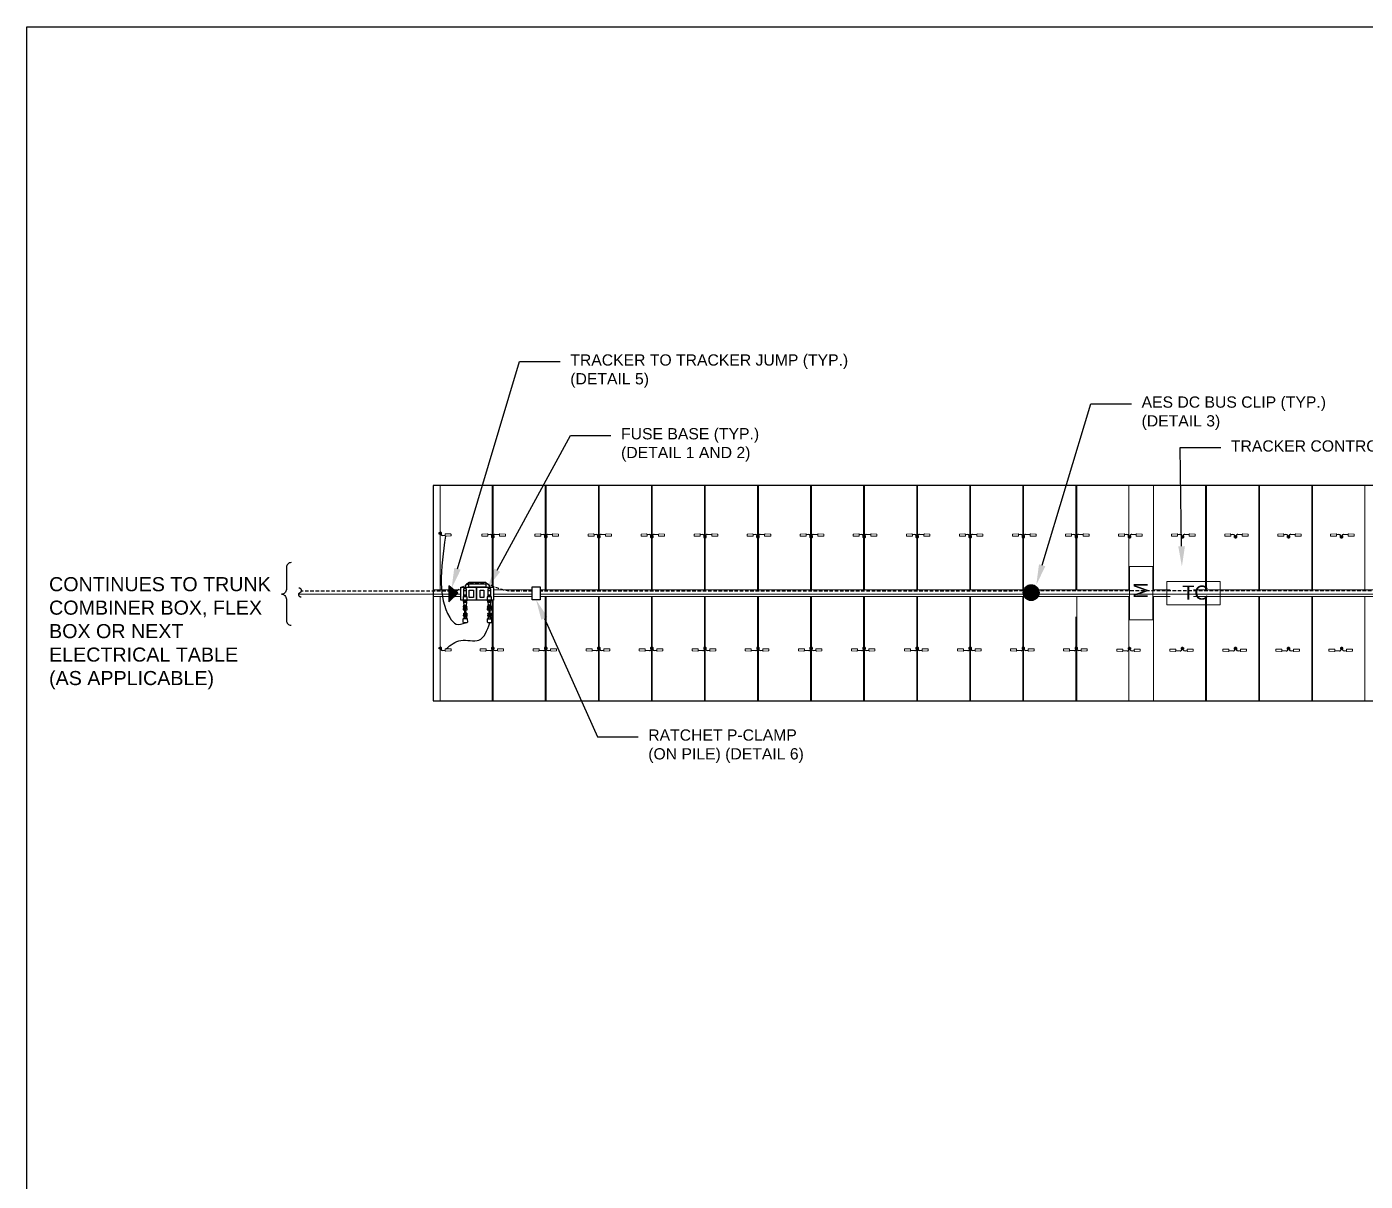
# Model space of a CAD drawing. Header units: feet. Extents: x -12372 to 90117, y -14865 to 4121.
# Drawn here: x -327.3 to -232.2, y 92.9 to 174.9 of the extents above; entities that cross this region are included whole.
import ezdxf
from ezdxf import colors
from ezdxf.entities.mleader import LeaderData, LeaderLine
from ezdxf.math import Vec2, Vec3

# ---------------------------------------------------------------- set-up
doc = ezdxf.new("R2010")
doc.units = ezdxf.units.FT
doc.header["$MEASUREMENT"] = 0
doc.set_wipeout_variables(frame=1)
doc.linetypes.add('ACAD-x100644055pbs01-civil$0${ Chain Double-Dash }', pattern=[0])
doc.linetypes.add('HIDDEN', pattern=[0.375, 0.25, -0.125])
for name, color, linetype in [('@2x27 Tracker LR5', 5, 'Continuous'), ('E-CABL-HARN', 6, 'HIDDEN'), ('E-CABL-HARN-NEG', 3, 'Continuous'), ('E-EQPM-HRDW', 16, 'Continuous'), ('E-HARN-COMP', 8, 'Continuous'), ('E-TRNK-CABL-NEG', 6, 'HIDDEN'), ('E-TRUNK-CABLE-POS', 6, 'HIDDEN'), ('E-WIRING DETAILS', 7, 'Continuous'), ('G-ANNO-TEXT', 1, 'Continuous'), ('G-TEXT', 7, 'Continuous'), ('PDF_Ediciones', 1, 'Continuous'), ('XREF', 7, 'Continuous')]:
    doc.layers.add(name, color=color, linetype=linetype)
for name, color, linetype, lineweight in [('E-MODULE', 253, 'Continuous', 0), ('E-TRACER-EQMPT', 252, 'Continuous', 0), ('E-TRACKER MOTOR', 252, 'Continuous', 0)]:
    doc.layers.add(name, color=color, linetype=linetype, lineweight=lineweight)
doc.styles.add('NEI-A', font='arial.ttf')
doc.styles.get("Standard").update_dxf_attribs({"font": 'arial.ttf'})

# ---------------------------------------------------------------- blocks, each defined once
blk = doc.blocks.new('CLIP')
blk.add_lwpolyline([(-0.09, 0.098), (0.046, 0.098), (0.046, -0.017), (-0.09, -0.017)], close=True)
at = {"layer": 'PDF_Ediciones', "lineweight": 0}
for points in [[(-0.901, -0.151, -0.414213), (-0.926, -0.118), (-0.926, -0.036, -0.414213), (-0.893, -0.003), (-0.532, -0.003, -0.414213), (-0.499, -0.036), (-0.499, -0.118, -0.414213), (-0.532, -0.167), (-0.901, -0.151)], [(0.707, -0.151, 0.414213), (0.748, -0.118), (0.748, -0.036, 0.414213), (0.715, -0.003), (0.354, -0.003, 0.414213), (0.321, -0.036), (0.321, -0.118, 0.414213), (0.354, -0.167), (0.707, -0.151)]]:
    blk.add_lwpolyline(points, format="xyb", dxfattribs=at)
at = {"layer": 'XREF', "flags": 128}
blk.add_lwpolyline([(-0.509, -0.098), (-0.181, -0.12, 0.486695), (-0.067, -0.029), (-0.066, 0.115, -0.78238), (0.016, 0.115), (0.016, -0.033, 0.37874), (0.164, -0.115), (0.328, -0.098)], format="xyb", dxfattribs=at)
blk = doc.blocks.new('Injected piece wire support')
h = blk.add_hatch(color=256)
h.dxf.hatch_style = 1
h.paths.add_polyline_path([(0, 0.569), (0, -0.569), (0.644, 0.065)])
at = {"layer": 'E-EQPM-HRDW', "flags": 128}
blk.add_lwpolyline([(0.644, 0.065), (0, 0.569), (0, -0.569)], close=True, dxfattribs=at)
blk = doc.blocks.new('AES Clamp')
h = blk.add_hatch(color=256)
h.dxf.hatch_style = 1
h.paths.add_polyline_path([(-0.564, 0, 1), (0.564, 0, 1)])
at = {"layer": 'E-WIRING DETAILS'}
blk.add_circle((0, 0), 0.564, dxfattribs=at)
blk = doc.blocks.new('Fuse Base')
blk.add_wipeout([(-1.117, 0.463), (1.209, 0.466), (1.209, -0.457), (-1.117, -0.459)])
at = {"layer": 'E-HARN-COMP'}
for points in [[(-1.117, 0.463), (0, 0.461), (0, -0.461), (-1.117, -0.459)], [(-0.52, 0.265), (-0.235, 0.265), (-0.235, -0.265), (-0.52, -0.265)], [(0, 0.461), (1.209, 0.466), (1.209, -0.457), (0, -0.461)], [(0.247, 0.262), (0.508, 0.262), (0.508, -0.262), (0.247, -0.262)]]:
    blk.add_lwpolyline(points, close=True, dxfattribs=at)
blk = doc.blocks.new('drop')
at = {"layer": 'E-HARN-COMP'}
blk.add_line((-0.9, 0.35), (0.9, 0.35), dxfattribs=at)
for points in [[(-0.9, 0.41, 0.38464), (-1.28, 0.11), (-1.28, -0.18)], [(0.89, 0.41, -0.38464), (1.27, 0.11), (1.27, -0.18)]]:
    blk.add_lwpolyline(points, format="xyb", dxfattribs=at)
blk.add_lwpolyline([(-0.9, 0.54), (0.9, 0.54), (0.9, 0), (-0.9, 0)], close=True, dxfattribs=at)
blk = doc.blocks.new('A$C084F4888')
at = {"layer": 'E-HARN-COMP'}
for p, q in [((0.523, 0.021, 0.006), (0.415, 0.021, 0.006)), ((0.54, 0.017, 0.006), (0.568, 0.017, 0.006)), ((0.523, -0.021, 0.006), (0.415, -0.021, 0.006)), ((0.54, -0.017, 0.006), (0.568, -0.017, 0.006))]:
    blk.add_line(p, q, dxfattribs=at)
for points, elevation in [([(0.196, -0.096), (0.2, -0.092), (0.2, 0.092), (0.196, 0.097), (0.034, 0.098), (0.006, 0.089), (0.003, 0.086), (0.001, 0.071), (0, 0.031), (0, -0.01), (0.001, -0.072), (0.003, -0.086), (0.033, -0.098), (0.196, -0.096)], -0.011), ([(0.2, 0.068), (0.202, 0.064), (0.203, 0.062), (0.203, 0.056), (0.204, 0.056), (0.205, 0.062), (0.205, 0.064), (0.209, 0.072), (0.212, 0.072), (0.216, 0.064), (0.217, 0.056), (0.22, 0.056)], 0.053), ([(0.275, 0.077), (0.275, -0.077), (0.277, -0.074), (0.277, -0.063), (0.282, -0.059), (0.294, -0.059), (0.314, -0.052), (0.322, -0.052), (0.326, -0.054), (0.351, -0.097), (0.353, -0.098), (0.353, 0.098), (0.35, 0.096), (0.326, 0.054), (0.322, 0.052), (0.314, 0.052), (0.294, 0.059), (0.282, 0.059), (0.277, 0.063), (0.277, 0.074), (0.275, 0.077)], 0), ([(0.353, 0.086), (0.366, 0.086)], 0.004), ([(0.466, 0.063), (0.466, 0.065), (0.457, 0.073), (0.45, 0.076), (0.431, 0.076), (0.433, 0.07), (0.373, 0.07), (0.369, 0.075), (0.369, 0.096), (0.366, 0.098), (0.366, -0.098), (0.369, -0.096), (0.369, -0.075), (0.373, -0.07), (0.433, -0.07), (0.431, -0.076), (0.45, -0.076), (0.457, -0.073), (0.466, -0.065), (0.466, -0.063), (0.464, -0.062), (0.373, -0.059), (0.369, -0.055), (0.369, -0.044), (0.371, -0.042), (0.371, 0.042), (0.369, 0.044), (0.369, 0.055), (0.373, 0.059)], 0.027), ([(0.373, 0.059), (0.464, 0.062), (0.466, 0.063)], 0.027), ([(0.2, -0.067), (0.203, -0.072), (0.205, -0.072), (0.209, -0.064), (0.212, -0.064), (0.216, -0.072), (0.218, -0.072), (0.223, -0.064), (0.223, -0.062)], 0.006), ([(0.353, -0.086), (0.366, -0.086)], 0.004)]:
    blk.add_lwpolyline(points, dxfattribs=dict(at, elevation=elevation))
for points in [[(0.266, 0.077), (0.264, 0.074), (0.264, 0.067), (0.259, 0.062), (0.252, 0.062), (0.252, 0.064), (0.227, 0.064), (0.227, 0.062), (0.226, 0.062), (0.222, 0.062), (0.22, 0.06), (0.22, 0.05), (0.221, 0.047), (0.223, 0.045), (0.226, 0.044), (0.26, 0.044), (0.263, 0.045), (0.264, 0.048), (0.264, 0.067)], [(0.371, 0.037), (0.38, 0.037)], [(0.38, -0.042), (0.38, 0.042), (0.381, 0.041), (0.381, -0.041), (0.38, -0.042)], [(0.382, 0.035), (0.385, 0.034), (0.385, -0.034), (0.382, -0.035), (0.382, 0.035), (0.381, 0.039)], [(0.385, 0.029), (0.392, 0.029)], [(0.397, 0.039), (0.396, 0.035), (0.392, 0.034), (0.392, -0.034), (0.396, -0.035), (0.396, 0.035)], [(0.398, 0.042), (0.397, 0.041), (0.397, -0.041), (0.398, -0.042), (0.398, 0.042)], [(0.398, 0.037), (0.403, 0.037)], [(0.403, 0.042), (0.406, 0.041), (0.41, 0.038), (0.41, 0.034), (0.414, 0.032), (0.573, 0.032), (0.574, 0.031), (0.575, 0.024), (0.575, -0.024), (0.575, -0.03), (0.573, -0.032), (0.414, -0.032), (0.41, -0.038), (0.406, -0.041), (0.405, -0.042), (0.403, -0.042), (0.403, 0.042)], [(0.537, 0.024), (0.538, 0.022), (0.538, -0.022), (0.537, -0.024), (0.537, 0.024)], [(0.575, 0.024), (0.57, 0.019), (0.57, -0.019), (0.575, -0.024)], [(0.266, -0.077), (0.264, -0.074), (0.264, -0.067), (0.259, -0.062), (0.252, -0.062), (0.252, -0.064), (0.227, -0.064), (0.227, -0.062), (0.226, -0.062), (0.222, -0.062), (0.22, -0.06), (0.22, -0.05), (0.221, -0.047), (0.223, -0.045), (0.226, -0.044), (0.26, -0.044), (0.263, -0.045), (0.264, -0.048), (0.264, -0.067)], [(0.371, -0.037), (0.38, -0.037)], [(0.381, -0.039), (0.382, -0.035)], [(0.385, -0.029), (0.392, -0.029)], [(0.396, -0.035), (0.397, -0.039)], [(0.398, -0.037), (0.403, -0.037)]]:
    blk.add_lwpolyline(points, dxfattribs=at)
at = {"layer": 'E-HARN-COMP', "elevation": 0.063}
blk.add_lwpolyline([(0.351, 0.024), (0.299, 0.024), (0.299, -0.024), (0.351, -0.024)], close=True, dxfattribs=at)
at = {"layer": 'E-HARN-COMP'}
blk.add_circle((0.318, 0, 0.052), 0.0136, dxfattribs=at)
blk = doc.blocks.new('A$C2C7A52CE')
at = {"layer": 'E-HARN-COMP'}
for p, q in [((-0.496, 0.086, 0.079), (-0.494, 0.085, 0.079)), ((-0.496, -0.086, 0.079), (-0.494, -0.085, 0.079))]:
    blk.add_line(p, q, dxfattribs=at)
for points, elevation in [([(-0.634, -0.1), (-0.636, -0.098), (-0.636, 0.098), (-0.634, 0.1), (-0.576, 0.1), (-0.573, 0.097), (-0.573, -0.097), (-0.576, -0.1), (-0.634, -0.1)], -0.033), ([(-0.634, 0.031), (-0.629, 0.031), (-0.629, 0.022), (-0.598, 0.022)], 0.079), ([(-0.573, 0.062), (-0.571, 0.06), (-0.515, 0.06), (-0.512, 0.062)], 0.015), ([(-0.509, -0.1), (-0.512, -0.097), (-0.512, 0.097), (-0.509, 0.1), (-0.496, 0.1), (-0.496, -0.1), (-0.509, -0.1)], -0.033), ([(-0.493, 0.097), (-0.493, 0.093), (-0.491, 0.089), (-0.389, 0.062), (-0.284, 0.075), (-0.281, 0.078), (-0.27, 0.078), (-0.27, -0.078), (-0.281, -0.078), (-0.284, -0.075), (-0.389, -0.062), (-0.491, -0.089), (-0.493, -0.097), (-0.493, 0.097)], -0.033), ([(-0.27, -0.078), (-0.267, -0.075), (-0.267, 0.075), (-0.27, 0.078)], -0.033), ([(-0.267, 0.069), (-0.263, 0.065), (-0.246, 0.065), (-0.246, 0.072), (-0.237, 0.072), (-0.237, 0.065), (-0.222, 0.065), (-0.218, 0.072), (-0.216, 0.072), (-0.212, 0.065), (-0.209, 0.065), (-0.204, 0.072), (-0.203, 0.072)], 0.079), ([(-0.003, -0.087), (-0.006, -0.091), (-0.033, -0.1), (-0.141, -0.1), (-0.198, -0.098), (-0.203, -0.095), (-0.203, 0.094), (-0.198, 0.098), (-0.141, 0.1), (-0.034, 0.1), (-0.006, 0.09), (-0.003, 0.087), (0, 0.059), (0, 0.002), (-0.002, -0.07), (-0.003, -0.087)], -0.024), ([(-0.634, -0.031), (-0.629, -0.031), (-0.629, -0.022), (-0.598, -0.022)], 0.079), ([(-0.573, -0.063), (-0.571, -0.06), (-0.515, -0.06), (-0.512, -0.063)], 0.015), ([(-0.267, -0.069), (-0.263, -0.065), (-0.246, -0.065), (-0.246, -0.072), (-0.237, -0.072), (-0.237, -0.065), (-0.229, -0.065), (-0.225, -0.073), (-0.223, -0.073), (-0.218, -0.065), (-0.215, -0.065), (-0.211, -0.073), (-0.209, -0.073), (-0.205, -0.065), (-0.203, -0.065)], -0.039)]:
    blk.add_lwpolyline(points, dxfattribs=dict(at, elevation=elevation))
for points in [[(-0.59, 0.018), (-0.426, 0.018)], [(-0.426, 0.018), (-0.426, -0.018)], [(-0.59, -0.018), (-0.426, -0.018)]]:
    blk.add_lwpolyline(points, dxfattribs=at)
blk = doc.blocks.new('RACHET CLAMP')
blk.add_wipeout([(-0.291, 0.921), (0.291, 0.921), (0.291, 0), (-0.291, 0)])
at = {"layer": 'E-HARN-COMP'}
blk.add_lwpolyline([(-0.291, 0.921), (0.291, 0.921), (0.291, 0), (-0.291, 0)], close=True, dxfattribs=at)
blk = doc.blocks.new('end break')
at = {"color": 0}
for centre, major_axis in [((0.016, 0.06), (-0.0162, -0.0604)), ((-0.016, -0.06), (0.0162, 0.0604))]:
    blk.add_ellipse(centre, major_axis=major_axis, ratio=0.75, start_param=3.141593, end_param=6.283185, dxfattribs=at)
blk = doc.blocks.new('E-100-18')
for points in [[(-0.0625, -0.15625), (0.0625, -0.15625), (0.0625, 0.15625), (-0.0625, 0.15625), (-0.0625, -0.15625)], [(-0.0625, 0.09375), (0.0625, 0.09375)], [(-0.0625, -0.09375), (0.0625, -0.09375)]]:
    blk.add_lwpolyline(points)
blk = doc.blocks.new('*U45')
at = {"layer": 'Defpoints'}
blk.add_lwpolyline([(0, 20.5), (31.005, 20.5), (31.005, 0), (0, 0)], close=True, dxfattribs=at)

msp = doc.modelspace()

# ---------------------------------------------------------------- linework, layer by layer
for points in [[(-297.974, 138.938), (-297.839, 138.938), (-297.839, 138.822), (-297.974, 138.822)], [(-297.974, 130.778), (-297.839, 130.778), (-297.839, 130.662), (-297.974, 130.662)]]:
    msp.add_lwpolyline(points, close=True)
at = {"layer": '@2x27 Tracker LR5', "color": 1}
msp.add_lwpolyline([(-194.026, 126.979), (-194.026, 142.274), (-298.413, 142.274), (-298.413, 126.979), (-194.026, 126.979)], dxfattribs=at)
at = {"layer": 'E-CABL-HARN-NEG'}
msp.add_spline([(-297.53, 138.672), (-297.83, 135.311, 0.072), (-297.215, 132.887, 0.112), (-296.772, 132.428, 0.146), (-296.108, 132.52, -0.044)], degree=3, dxfattribs=at)
at = {"layer": 'E-CABL-HARN-NEG', "end_tangent": (0.009936, 0.999951)}
msp.add_spline([(-297.486, 130.676), (-296.448, 131.273, 0.112), (-295.151, 131.288, 0.112), (-294.389, 132.512, -0.092)], degree=3, dxfattribs=at)
at = {"layer": 'E-MODULE'}
for points in [[(-294.21, 134.872), (-294.21, 142.274), (-297.92, 142.274), (-297.92, 134.872), (-294.21, 134.872)], [(-290.44, 134.872), (-290.44, 142.274), (-294.151, 142.274), (-294.151, 134.872), (-290.44, 134.872)], [(-286.67, 134.872), (-286.67, 142.274), (-290.381, 142.274), (-290.381, 134.872), (-286.67, 134.872)], [(-282.901, 134.872), (-282.901, 142.274), (-286.611, 142.274), (-286.611, 134.872), (-282.901, 134.872)], [(-279.131, 134.872), (-279.131, 142.274), (-282.842, 142.274), (-282.842, 134.872), (-279.131, 134.872)], [(-275.361, 134.872), (-275.361, 142.274), (-279.072, 142.274), (-279.072, 134.872), (-275.361, 134.872)], [(-271.592, 134.872), (-271.592, 142.274), (-275.302, 142.274), (-275.302, 134.872), (-271.592, 134.872)], [(-267.822, 134.872), (-267.822, 142.274), (-271.533, 142.274), (-271.533, 134.872), (-267.822, 134.872)], [(-264.052, 134.872), (-264.052, 142.274), (-267.763, 142.274), (-267.763, 134.872), (-264.052, 134.872)], [(-260.283, 134.872), (-260.283, 142.274), (-263.993, 142.274), (-263.993, 134.872), (-260.283, 134.872)], [(-256.513, 134.872), (-256.513, 142.274), (-260.223, 142.274), (-260.223, 134.872), (-256.513, 134.872)], [(-252.743, 134.872), (-252.743, 142.274), (-256.454, 142.274), (-256.454, 134.872), (-255.503, 134.872)], [(-248.973, 134.872), (-248.973, 142.274), (-252.684, 142.274), (-252.684, 134.872), (-248.973, 134.872)], [(-243.524, 134.872), (-243.524, 142.274), (-247.235, 142.274), (-247.235, 134.872), (-246.033, 134.872)], [(-239.754, 134.872), (-239.754, 142.274), (-243.465, 142.274), (-243.465, 134.872), (-239.754, 134.872)], [(-235.985, 134.872), (-235.985, 142.274), (-239.695, 142.274), (-239.695, 134.872), (-235.985, 134.872)], [(-232.215, 134.872), (-232.215, 142.274), (-235.926, 142.274), (-235.926, 134.872), (-232.215, 134.872)], [(-294.21, 126.979), (-294.21, 134.38), (-297.92, 134.38), (-297.92, 126.979), (-294.21, 126.979)], [(-290.44, 126.979), (-290.44, 134.38), (-294.151, 134.38), (-294.151, 126.979), (-290.44, 126.979)], [(-286.67, 126.979), (-286.67, 134.38), (-290.381, 134.38), (-290.381, 126.979), (-286.67, 126.979)], [(-282.901, 126.979), (-282.901, 134.38), (-286.611, 134.38), (-286.611, 126.979), (-282.901, 126.979)], [(-279.131, 126.979), (-279.131, 134.38), (-282.842, 134.38), (-282.842, 126.979), (-279.131, 126.979)], [(-275.361, 126.979), (-275.361, 134.38), (-279.072, 134.38), (-279.072, 126.979), (-275.361, 126.979)], [(-271.592, 126.979), (-271.592, 134.38), (-275.302, 134.38), (-275.302, 126.979), (-271.592, 126.979)], [(-267.822, 126.979), (-267.822, 134.38), (-271.533, 134.38), (-271.533, 126.979), (-267.822, 126.979)], [(-264.052, 126.979), (-264.052, 134.38), (-267.763, 134.38), (-267.763, 126.979), (-264.052, 126.979)], [(-260.283, 126.979), (-260.283, 134.38), (-263.993, 134.38), (-263.993, 126.979), (-260.283, 126.979)], [(-256.513, 126.979), (-256.513, 134.38), (-260.223, 134.38), (-260.223, 126.979), (-256.513, 126.979)], [(-255.503, 134.38), (-256.454, 134.38), (-256.454, 126.979), (-252.743, 126.979)], [(-248.973, 126.979), (-248.973, 134.38), (-252.684, 134.38), (-252.684, 126.979), (-248.973, 126.979)], [(-246.033, 134.38), (-247.235, 134.38), (-247.235, 126.979), (-243.524, 126.979)], [(-244.389, 134.872), (-243.524, 134.872)], [(-243.524, 126.979), (-243.524, 134.38), (-244.389, 134.38)], [(-239.754, 126.979), (-239.754, 134.38), (-243.465, 134.38), (-243.465, 126.979), (-239.754, 126.979)], [(-235.985, 126.979), (-235.985, 134.38), (-239.695, 134.38), (-239.695, 126.979), (-235.985, 126.979)], [(-232.215, 126.979), (-232.215, 134.38), (-235.926, 134.38), (-235.926, 126.979), (-232.215, 126.979)], [(-252.743, 126.979), (-252.743, 132.944)]]:
    msp.add_lwpolyline(points, dxfattribs=at)
at = {"layer": 'E-TRACER-EQMPT'}
for points in [[(-297.92, 134.38), (-298.413, 134.38), (-298.413, 134.872), (-248.978, 134.872)], [(-248.978, 134.38), (-297.92, 134.38)], [(-247.282, 134.872), (-246.033, 134.872)], [(-246.033, 134.38), (-247.282, 134.38)], [(-244.389, 134.872), (-194.518, 134.872), (-194.026, 134.872), (-194.026, 134.38), (-244.389, 134.38)]]:
    msp.add_lwpolyline(points, dxfattribs=at)
at = {"layer": 'E-TRACKER MOTOR'}
for points in [[(-248.926, 132.733), (-248.926, 136.52), (-247.282, 136.52), (-247.282, 132.733)], [(-246.283, 135.448), (-242.495, 135.448), (-242.495, 133.804), (-246.283, 133.804)]]:
    msp.add_lwpolyline(points, close=True, dxfattribs=at)
at = {"layer": 'E-TRNK-CABL-NEG', "linetype": 'ACAD-x100644055pbs01-civil$0${ Chain Double-Dash }'}
msp.add_line((-195.297, 134.523, 0.124), (-307.952, 134.553, -0.095), dxfattribs=at)
at = {"layer": 'E-TRUNK-CABLE-POS'}
for p, q in [((-296.762, 134.768, -0.091), (-307.785, 134.758, -0.097)), ((-189.376, 134.798, -0.038), (-292.164, 134.77, -0.089))]:
    msp.add_line(p, q, dxfattribs=at)
at = {"layer": 'G-TEXT', "elevation": 0, "flags": 128}
msp.add_lwpolyline([(-308.494, 136.797), (-308.498, 136.797, 0.414214), (-308.837, 136.457), (-308.837, 134.889, -0.414214), (-309.177, 134.55), (-309.18, 134.55), (-309.177, 134.55, -0.414214), (-308.837, 134.21), (-308.837, 132.685, 0.414214), (-308.498, 132.345), (-308.494, 132.345)], format="xyb", dxfattribs=at)
at = {"layer": 'PDF_Ediciones', "lineweight": 0}
for points in [[(-297.178, 138.689, 0.414213), (-297.137, 138.721), (-297.137, 138.804, 0.414213), (-297.169, 138.836), (-297.53, 138.836, 0.414213), (-297.563, 138.804), (-297.563, 138.721, 0.414213), (-297.53, 138.672), (-297.178, 138.689)], [(-297.178, 138.689, 0.414213), (-297.137, 138.721), (-297.137, 138.804, 0.414213), (-297.169, 138.836), (-297.53, 138.836, 0.414213), (-297.563, 138.804), (-297.563, 138.721, 0.414213), (-297.53, 138.672), (-297.178, 138.689)], [(-297.178, 130.528, 0.414213), (-297.137, 130.561), (-297.137, 130.643, 0.414213), (-297.169, 130.676), (-297.53, 130.676, 0.414213), (-297.563, 130.643), (-297.563, 130.561, 0.414213), (-297.53, 130.512), (-297.178, 130.528)], [(-297.178, 130.528, 0.414213), (-297.137, 130.561), (-297.137, 130.643, 0.414213), (-297.169, 130.676), (-297.53, 130.676, 0.414213), (-297.563, 130.643), (-297.563, 130.561, 0.414213), (-297.53, 130.512), (-297.178, 130.528)]]:
    msp.add_lwpolyline(points, format="xyb", dxfattribs=at)
at = {"layer": 'XREF', "flags": 128}
for points in [[(-297.91, 138.987, -0.347123), (-297.868, 138.955), (-297.868, 138.807, 0.37874), (-297.721, 138.725), (-297.556, 138.741)], [(-297.91, 138.987, -0.347123), (-297.868, 138.955), (-297.868, 138.807, 0.37874), (-297.721, 138.725), (-297.556, 138.741)], [(-297.91, 130.826, -0.347123), (-297.868, 130.795), (-297.868, 130.646, 0.37874), (-297.721, 130.564), (-297.563, 130.58)]]:
    msp.add_lwpolyline(points, format="xyb", dxfattribs=at)

# ---------------------------------------------------------------- block references
at = {"layer": 'E-CABL-HARN', "color": 4, "linetype": 'Continuous', "xscale": -2.742658024916359, "yscale": 2.742658024916359, "zscale": 2.742658024916359}
msp.add_blockref('end break', (-307.866, 134.667), dxfattribs=at)
at = {"layer": 'E-HARN-COMP', "xscale": -1.481035343229667, "yscale": 1.481035343229667, "zscale": 1.481035343229667, "rotation": 270}
for p in [(-296.123, 132.52, -0.027), (-294.405, 132.512, -0.075)]:
    msp.add_blockref('A$C084F4888', p, dxfattribs=at)
at = {"layer": 'XREF', "rotation": 180}
for p in [(-294.197, 138.672), (-290.432, 138.672), (-286.657, 138.672), (-282.892, 138.672), (-279.118, 138.672), (-275.353, 138.672), (-271.578, 138.672), (-267.814, 138.672), (-264.039, 138.672), (-260.274, 138.672), (-256.5, 138.672), (-252.735, 138.672), (-248.96, 138.672), (-245.195, 138.672), (-241.421, 138.672), (-237.656, 138.672), (-233.9, 138.672)]:
    msp.add_blockref('CLIP', p, dxfattribs=at)
at = {"layer": 'XREF'}
for name, p in [('Injected piece wire support', (-297.299, 134.57)), ('AES Clamp', (-255.917, 134.664)), ('CLIP', (-294.151, 130.68)), ('CLIP', (-290.386, 130.68)), ('CLIP', (-286.611, 130.68)), ('CLIP', (-282.846, 130.68)), ('CLIP', (-279.072, 130.68)), ('CLIP', (-275.307, 130.68)), ('CLIP', (-271.533, 130.68)), ('CLIP', (-267.768, 130.68)), ('CLIP', (-263.993, 130.68)), ('CLIP', (-260.228, 130.68)), ('CLIP', (-256.454, 130.68)), ('CLIP', (-252.689, 130.68)), ('CLIP', (-248.914, 130.654)), ('CLIP', (-245.149, 130.654)), ('CLIP', (-241.375, 130.654)), ('CLIP', (-237.61, 130.654)), ('CLIP', (-233.836, 130.654))]:
    msp.add_blockref(name, p, dxfattribs=at)

# ---------------------------------------------------------------- texts
at = {"layer": 'E-TRACKER MOTOR', "insert": (-248.645, 134.231), "char_height": 1, "attachment_point": 1, "rotation": 90}
msp.add_mtext_dynamic_manual_height_columns('M', width=1.44732, gutter_width=9.375, heights=[0], dxfattribs=at)
at = {"layer": 'E-TRACKER MOTOR', "insert": (-245.176, 135.167), "char_height": 1, "attachment_point": 1}
msp.add_mtext_dynamic_manual_height_columns('TC', width=1.58143, gutter_width=9.375, heights=[0], dxfattribs=at)
at = {"layer": 'G-ANNO-TEXT', "insert": (-325.695, 131.78, 0), "char_height": 1, "width": 17.85601, "attachment_point": 4, "style": 'NEI-A'}
msp.add_mtext('CONTINUES TO TRUNK COMBINER BOX, FLEX BOX OR NEXT ELECTRICAL TABLE \\P(AS APPLICABLE)', dxfattribs=at)

# ---------------------------------------------------------------- leaders
at = {"layer": 'G-ANNO-TEXT'}
ml = msp.add_multileader_mtext('Standard', dxfattribs=at)
ml.set_content('TRACKER TO TRACKER JUMP (TYP.)\\P(DETAIL 5)', color=256, style='NEI-A')
ml.set_leader_properties()
ml.build(insert=Vec2(0, 0))
ml.multileader.update_dxf_attribs({"dogleg_length": 0.36, "arrow_head_size": 1.44, "scale": 8})
ctx = ml.context
ctx.base_point, ctx.scale, ctx.char_height, ctx.arrow_head_size, ctx.landing_gap_size, ctx.plane_origin = Vec3(-289.383, 151.071), 8, 0.8, 1.44, 0.72, Vec3(-299.964, 135.553)
notes = []
notes.append((ctx, [(0, (1, 1, 0), (-292.263, 151.071), (1, 0), 2.88, [(0, [(-297.093, 134.978)], 0, [])])]))
ctx.mtext.insert, ctx.mtext.width, ctx.mtext.defined_height, ctx.mtext.flow_direction = Vec3(-288.663, 151.589), 21.39115, 4.708, 5
ml = msp.add_multileader_mtext('Standard', dxfattribs=at)
ml.set_content('AES DC BUS CLIP (TYP.)\\P(DETAIL 3)', color=256, style='NEI-A')
ml.set_leader_properties()
ml.build(insert=Vec2(0, 0))
ml.multileader.update_dxf_attribs({"dogleg_length": 0.36, "arrow_head_size": 1.44, "scale": 8})
ctx = ml.context
ctx.base_point, ctx.scale, ctx.char_height, ctx.arrow_head_size, ctx.landing_gap_size, ctx.plane_origin = Vec3(-248.795, 148.081), 8, 0.8, 1.44, 0.72, Vec3(-259.227, 135.909)
notes.append((ctx, [(0, (1, 1, 0), (-251.675, 148.081), (1, 0), 2.88, [(0, [(-255.553, 135.228)], 0, [])])]))
ctx.mtext.insert, ctx.mtext.width, ctx.mtext.defined_height, ctx.mtext.flow_direction = Vec3(-248.075, 148.599), 14.84796, 1.953, 5
ml = msp.add_multileader_mtext('Standard', dxfattribs=at)
ml.set_content('TRACKER CONTROL BOX (TYP.)', color=256, style='NEI-A')
ml.set_leader_properties()
ml.build(insert=Vec2(0, 0))
ml.multileader.update_dxf_attribs({"dogleg_length": 0.36, "arrow_head_size": 1.44, "scale": 8})
ctx = ml.context
ctx.base_point, ctx.scale, ctx.char_height, ctx.arrow_head_size, ctx.landing_gap_size, ctx.plane_origin = Vec3(-242.449, 144.964), 8, 0.8, 1.44, 0.72, Vec3(-245.211, 136.52)
notes.append((ctx, [(0, (1, 1, 0), (-245.329, 144.964), (1, 0), 2.88, [(0, [(-245.211, 136.52)], 0, [])])]))
ctx.mtext.insert, ctx.mtext.width, ctx.mtext.flow_direction = Vec3(-241.729, 145.481), 12.6342, 5
for ctx, leaders in notes:
    for number, flags, end, landing, length, lines in leaders:
        leader = LeaderData()
        leader.index, (leader.has_last_leader_line, leader.has_dogleg_vector, leader.attachment_direction) = number, flags
        leader.last_leader_point, leader.dogleg_vector, leader.dogleg_length = Vec3(end), Vec3(landing), length
        for number, points, colour, breaks in lines:
            line = LeaderLine()
            line.index, line.vertices, line.color, line.breaks = number, Vec3.list(points), colors.encode_raw_color(colour), breaks
            leader.lines.append(line)
        ctx.leaders.append(leader)

# ---------------------------------------------------------------- next in the draw order: block references
at = {"layer": 'E-HARN-COMP'}
msp.add_blockref('Fuse Base', (-295.317, 134.58), dxfattribs=at)

# ---------------------------------------------------------------- next in the draw order: linework, layer by layer
at = {"layer": 'E-TRUNK-CABLE-POS'}
msp.add_open_spline([(-296.762, 134.768), (-296.483, 134.99), (-295.878, 135.409), (-294.496, 135.403), (-293.384, 134.693), (-292.489, 134.825), (-292.164, 134.77)], degree=3, knots=[0.041369, 0.041369, 0.041369, 0.041369, 1.082642, 2.291463, 3.888959, 4.87944, 4.87944, 4.87944, 4.87944], dxfattribs=at)

# ---------------------------------------------------------------- next in the draw order: block references
at = {"layer": 'E-CABL-HARN-NEG', "xscale": 0.675, "yscale": 0.675, "zscale": 0.675}
msp.add_blockref('drop', (-295.271, 135.044), dxfattribs=at)
at = {"layer": 'E-HARN-COMP', "xscale": -1.481035343229667, "yscale": 1.481035343229667, "zscale": 1.481035343229667, "rotation": 270}
for p in [(-296.137, 134.382, 0.036), (-294.416, 134.393, 0.036)]:
    msp.add_blockref('A$C2C7A52CE', p, dxfattribs=at)
at = {"layer": 'E-HARN-COMP', "xscale": 1.714161265572724, "yscale": 1.714161265572724, "zscale": 1.714161265572724}
for p in [(-296.15, 134.66), (-294.413, 134.661)]:
    msp.add_blockref('E-100-18', p, dxfattribs=at)

# ---------------------------------------------------------------- next in the draw order: leaders
at = {"layer": 'G-ANNO-TEXT'}
ml = msp.add_multileader_mtext('Standard', dxfattribs=at)
ml.set_content('FUSE BASE (TYP.)\\P(DETAIL 1 AND 2)', color=256, style='NEI-A')
ml.set_leader_properties()
ml.build(insert=Vec2(0, 0))
ml.multileader.update_dxf_attribs({"dogleg_length": 0.36, "arrow_head_size": 1.44, "scale": 8})
ctx = ml.context
ctx.base_point, ctx.scale, ctx.char_height, ctx.arrow_head_size, ctx.landing_gap_size, ctx.plane_origin = Vec3(-285.776, 145.833), 8, 0.8, 1.44, 0.72, Vec3(-295.885, 135.661)
notes = []
notes.append((ctx, [(0, (1, 1, 0), (-288.656, 145.833), (1, 0), 2.88, [(0, [(-294.542, 134.994)], 0, [])])]))
ctx.mtext.insert, ctx.mtext.width, ctx.mtext.flow_direction = Vec3(-285.056, 146.35), 10.56626, 5
for ctx, leaders in notes:
    for number, flags, end, landing, length, lines in leaders:
        leader = LeaderData()
        leader.index, (leader.has_last_leader_line, leader.has_dogleg_vector, leader.attachment_direction) = number, flags
        leader.last_leader_point, leader.dogleg_vector, leader.dogleg_length = Vec3(end), Vec3(landing), length
        for number, points, colour, breaks in lines:
            line = LeaderLine()
            line.index, line.vertices, line.color, line.breaks = number, Vec3.list(points), colors.encode_raw_color(colour), breaks
            leader.lines.append(line)
        ctx.leaders.append(leader)

# ---------------------------------------------------------------- next in the draw order: block references
at = {"layer": 'XREF'}
msp.add_blockref('RACHET CLAMP', (-291.093, 134.149), dxfattribs=at)

# ---------------------------------------------------------------- next in the draw order: block references
at = {"layer": 'Defpoints', "xscale": 8, "yscale": 8, "zscale": 8}
msp.add_blockref('*U45', (-327.28, 10.856), dxfattribs=at)

# ---------------------------------------------------------------- next in the draw order: leaders
at = {"layer": 'G-ANNO-TEXT'}
ml = msp.add_multileader_mtext('Standard', dxfattribs=at)
ml.set_content('RATCHET P-CLAMP\\P(ON PILE) (DETAIL 6)', color=256, style='NEI-A')
ml.set_leader_properties()
ml.build(insert=Vec2(0, 0))
ml.multileader.update_dxf_attribs({"dogleg_length": 0.36, "arrow_head_size": 1.44, "scale": 8})
ctx = ml.context
ctx.base_point, ctx.scale, ctx.char_height, ctx.arrow_head_size, ctx.landing_gap_size, ctx.plane_origin = Vec3(-283.844, 124.43), 8, 0.8, 1.44, 0.72, Vec3(-293.964, 134.724)
notes = []
notes.append((ctx, [(0, (1, 1, 0), (-286.724, 124.43), (1, 0), 2.88, [(0, [(-291.093, 134.149)], 0, [])])]))
ctx.mtext.insert, ctx.mtext.width, ctx.mtext.flow_direction = Vec3(-283.124, 124.948), 13.23808, 5
for ctx, leaders in notes:
    for number, flags, end, landing, length, lines in leaders:
        leader = LeaderData()
        leader.index, (leader.has_last_leader_line, leader.has_dogleg_vector, leader.attachment_direction) = number, flags
        leader.last_leader_point, leader.dogleg_vector, leader.dogleg_length = Vec3(end), Vec3(landing), length
        for number, points, colour, breaks in lines:
            line = LeaderLine()
            line.index, line.vertices, line.color, line.breaks = number, Vec3.list(points), colors.encode_raw_color(colour), breaks
            leader.lines.append(line)
        ctx.leaders.append(leader)

doc.saveas('drawing.dxf')
